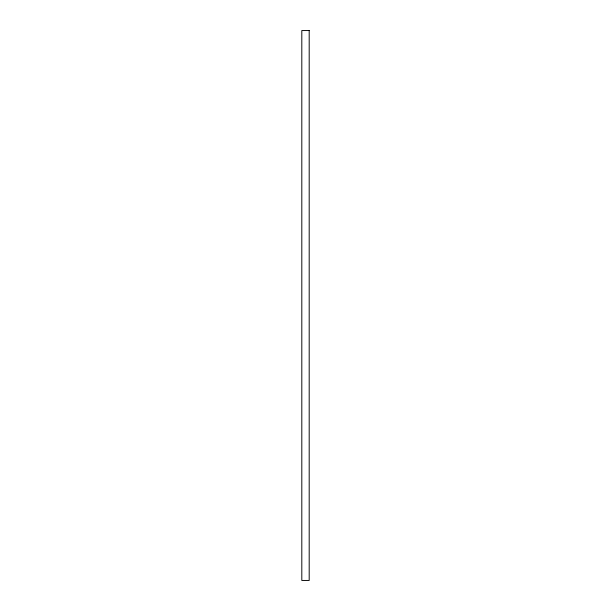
<?xml version="1.0" encoding="UTF-8"?>
<svg xmlns="http://www.w3.org/2000/svg" width="611" height="611" viewBox="0 0 611 611"><rect width="100%" height="100%" fill="white"/><g stroke="black" fill="none" stroke-linecap="round" stroke-linejoin="round"><path stroke-width="0.92" d="M309.189 30.55L301.811 30.55L301.811 580.45L309.189 580.45L309.189 30.55"/></g></svg>
